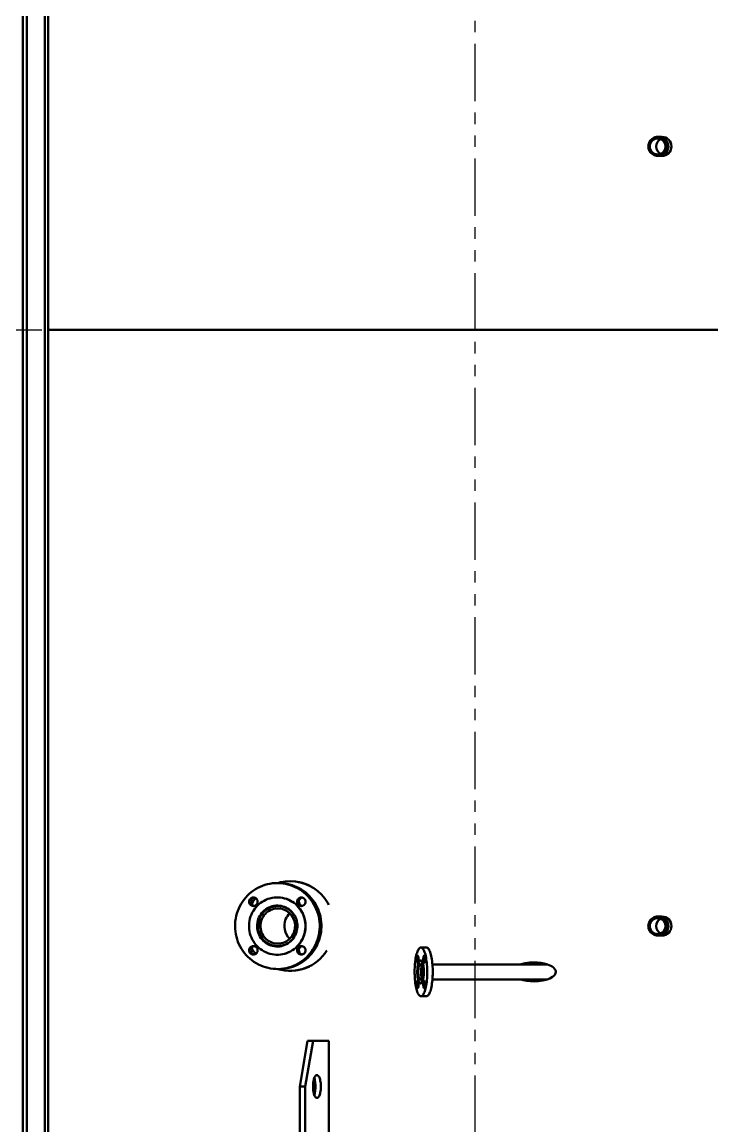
# Model space of a CAD drawing. Header units: inches. Extents: x 0 to 1408, y 0 to 1088.
# Drawn here: x 802.9 to 863, y 681.1 to 777.3 of the extents above; entities that cross this region are included whole.
import ezdxf

# ---------------------------------------------------------------- set-up
doc = ezdxf.new("R2010")
doc.units = ezdxf.units.IN
doc.header["$LTSCALE"] = 32
doc.header["$MEASUREMENT"] = 0
doc.linetypes.add('HIDDEN', pattern=[0.375, 0.25, -0.125])
doc.linetypes.add('PHANTOM2', pattern=[1.25, 0.625, -0.125, 0.125, -0.125, 0.125, -0.125])
for name, color, linetype, lineweight in [('AM_0', 7, 'Continuous', 50), ('Equipment-AM_3', 6, 'HIDDEN', 25), ('Layout-AM_11', 92, 'PHANTOM2', 25)]:
    doc.layers.add(name, color=color, linetype=linetype, lineweight=lineweight)

msp = doc.modelspace()

# ---------------------------------------------------------------- linework, layer by layer
at = {"layer": 'AM_0'}
for p, q in [((802.937668, 678.495712), (802.937668, 821.995712)), ((803.286869, 678.495712), (803.286869, 821.995712)), ((804.832744, 750.495712), (804.832744, 821.995712)), ((805.128035, 750.495712), (805.128035, 821.995712)), ((858.307567, 767.325712), (858.30528, 767.325712)), ((858.316717, 767.325712), (858.315573, 767.325712)), ((858.325867, 767.325712), (858.324723, 767.325712)), ((858.335016, 767.325712), (858.333872, 767.325712)), ((858.344166, 767.325712), (858.343022, 767.325712)), ((858.353315, 767.325712), (858.352172, 767.325712)), ((858.362465, 767.325712), (858.361321, 767.325712)), ((858.371615, 767.325712), (858.370471, 767.325712)), ((858.380764, 767.325712), (858.379621, 767.325712)), ((858.389914, 767.325712), (858.38877, 767.325712)), ((858.671297, 767.325712), (858.39792, 767.325712)), ((858.30528, 765.665712), (858.312142, 765.665712)), ((858.320148, 765.665712), (858.321292, 765.665712)), ((858.329298, 765.665712), (858.330441, 765.665712)), ((858.338447, 765.665712), (858.339591, 765.665712)), ((858.347597, 765.665712), (858.348741, 765.665712)), ((858.356747, 765.665712), (858.35789, 765.665712)), ((858.365896, 765.665712), (858.36704, 765.665712)), ((858.375046, 765.665712), (858.376189, 765.665712)), ((858.384195, 765.665712), (858.385339, 765.665712)), ((858.393345, 765.665712), (858.394489, 765.665712)), ((858.402495, 765.665712), (858.671297, 765.665712)), ((858.830018, 765.799137), (858.854257, 765.798712)), ((858.853289, 765.79896), (858.844516, 765.798781)), ((804.832744, 678.495712), (804.832744, 750.495712)), ((805.128035, 678.495712), (805.128035, 750.495712)), ((805.128035, 750.495712), (879.264258, 750.495712)), ((825.279062, 702.245712), (825.12712, 702.245712)), ((825.12712, 700.995712), (825.116267, 700.995712)), ((825.462669, 700.245712), (825.159679, 700.245712)), ((858.307567, 699.325712), (858.30528, 699.325712)), ((858.316717, 699.325712), (858.315573, 699.325712)), ((858.325867, 699.325712), (858.324723, 699.325712)), ((858.335016, 699.325712), (858.333872, 699.325712)), ((858.344166, 699.325712), (858.343022, 699.325712)), ((858.353315, 699.325712), (858.352172, 699.325712)), ((858.362465, 699.325712), (858.361321, 699.325712)), ((858.371615, 699.325712), (858.370471, 699.325712)), ((858.380764, 699.325712), (858.379621, 699.325712)), ((858.389914, 699.325712), (858.38877, 699.325712)), ((858.671297, 699.325712), (858.39792, 699.325712)), ((858.854257, 699.192712), (858.840025, 699.192566)), ((858.30528, 697.665712), (858.312142, 697.665712)), ((858.320148, 697.665712), (858.321292, 697.665712)), ((858.329298, 697.665712), (858.330441, 697.665712)), ((858.338447, 697.665712), (858.339591, 697.665712)), ((858.347597, 697.665712), (858.348741, 697.665712)), ((858.356747, 697.665712), (858.35789, 697.665712)), ((858.365896, 697.665712), (858.36704, 697.665712)), ((858.375046, 697.665712), (858.376189, 697.665712)), ((858.384195, 697.665712), (858.385339, 697.665712)), ((858.393345, 697.665712), (858.394489, 697.665712)), ((858.402495, 697.665712), (858.671297, 697.665712)), ((858.853289, 697.79896), (858.844527, 697.798781)), ((825.159679, 696.745712), (825.462669, 696.745712)), ((838.130102, 696.620712), (837.647139, 696.620712)), ((825.116267, 695.995712), (825.12712, 695.995712)), ((837.647139, 695.495712), (837.586769, 695.495712)), ((848.652758, 695.153212), (838.653103, 695.153212)), ((848.077552, 695.153212), (848.077552, 695.285766)), ((825.12712, 694.745712), (825.279062, 694.745712)), ((826.905895, 694.649519), (826.947521, 694.657027)), ((837.586769, 693.495712), (837.647139, 693.495712)), ((838.653103, 693.838212), (848.656385, 693.838212)), ((848.077552, 693.710338), (848.077552, 693.838212)), ((837.647139, 692.370712), (838.130102, 692.370712)), ((827.081753, 684.495712), (827.766188, 688.495712)), ((827.551564, 684.495712), (828.235998, 688.495712)), ((827.766188, 688.495712), (828.235998, 688.495712)), ((828.235998, 688.495712), (829.604867, 688.495712)), ((829.604867, 688.495712), (829.604867, 678.495712)), ((827.081753, 684.495712), (827.551564, 684.495712)), ((827.081753, 678.495712), (827.081753, 684.495712)), ((827.551564, 678.495712), (827.551564, 684.495712))]:
    msp.add_line(p, q, dxfattribs=at)
at = {"layer": 'AM_0', "flags": 128}
for points in [[(857.478761, 766.495712), (857.485832, 766.387376), (857.506924, 766.280892), (857.541676, 766.178085), (857.589494, 766.080712), (857.649559, 765.99044), (857.720843, 765.908814), (857.802127, 765.837229), (857.892021, 765.776911), (857.988985, 765.728892), (858.091361, 765.693994), (858.197398, 765.672813), (858.30528, 765.665712), (858.413162, 765.672813), (858.519199, 765.693994), (858.621575, 765.728892), (858.718539, 765.776911), (858.808433, 765.837229), (858.889717, 765.908814), (858.961001, 765.99044), (859.021066, 766.080712), (859.068883, 766.178085), (859.103636, 766.280892), (859.124727, 766.387376), (859.131798, 766.495712), (859.124727, 766.604049), (859.103636, 766.710532), (859.068883, 766.81334), (859.021066, 766.910712), (858.961001, 767.000984), (858.889717, 767.082611), (858.808433, 767.154196), (858.718539, 767.214513), (858.621575, 767.262532), (858.519199, 767.297431), (858.413162, 767.318611), (858.30528, 767.325712), (858.197398, 767.318611), (858.091361, 767.297431), (857.988985, 767.262532), (857.892021, 767.214513), (857.802127, 767.154196), (857.720843, 767.082611), (857.649559, 767.000984), (857.589494, 766.910712), (857.541676, 766.81334), (857.506924, 766.710532), (857.485832, 766.604049), (857.478761, 766.495712)], [(822.515754, 701.147363), (822.67981, 701.304086), (822.852971, 701.450361), (823.034592, 701.585645), (823.223997, 701.709435), (823.420481, 701.821269), (823.623315, 701.920732), (823.831743, 702.007453), (824.044989, 702.081111), (824.262261, 702.141431), (824.482751, 702.188188), (824.705638, 702.221209), (824.930092, 702.240372), (825.15528, 702.245603), (825.380363, 702.236885), (825.604503, 702.21425), (825.826868, 702.177781), (826.04663, 702.127614), (826.262971, 702.063937), (826.475087, 701.986986), (826.682188, 701.897047), (826.883504, 701.794455), (827.078286, 701.679591), (827.26581, 701.552883), (827.445378, 701.414802), (827.616321, 701.265862), (827.778005, 701.106617), (827.929827, 700.937659), (828.071223, 700.759617), (828.201667, 700.573153), (828.320673, 700.378961), (828.427799, 700.177763), (828.522646, 699.970307), (828.604862, 699.757366), (828.67414, 699.539732), (828.730223, 699.318214), (828.772903, 699.093636), (828.802019, 698.866833), (828.817465, 698.638651), (828.819183, 698.409936), (828.807166, 698.18154), (828.781458, 697.954314), (828.742157, 697.729101), (828.689407, 697.50674), (828.623405, 697.288058), (828.544397, 697.073869), (828.452677, 696.864969), (828.348585, 696.662135), (828.232509, 696.466123), (828.104881, 696.277661), (827.966175, 696.09745), (827.816908, 695.92616), (827.657635, 695.76443), (827.488948, 695.61286), (827.311474, 695.472015), (827.125875, 695.342418), (826.932841, 695.224551), (826.733089, 695.118853), (826.527362, 695.025718), (826.316427, 694.945491), (826.101067, 694.878471), (825.882085, 694.824908), (825.660293, 694.785), (825.436519, 694.758896), (825.211593, 694.746693), (824.986353, 694.748437), (824.761637, 694.764122), (824.53828, 694.793687), (824.317114, 694.837025), (824.098961, 694.893973), (823.884633, 694.96432), (823.674927, 695.047804), (823.470624, 695.144115), (823.272482, 695.252893), (823.08124, 695.373735), (822.897609, 695.506191), (822.722272, 695.649769), (822.555881, 695.803933), (822.399055, 695.968111), (822.252377, 696.141692), (822.116394, 696.324029), (821.991611, 696.514446), (821.878493, 696.712233), (821.777459, 696.916655), (821.688886, 697.126951), (821.613104, 697.342339), (821.550394, 697.562017), (821.50099, 697.785169), (821.465076, 698.010964), (821.442784, 698.238563), (821.434198, 698.467118), (821.43935, 698.695779), (821.458221, 698.923697), (821.490741, 699.150022), (821.536788, 699.373913), (821.596191, 699.594537), (821.66873, 699.811073), (821.754134, 700.022716), (821.852086, 700.228679), (821.962221, 700.428194), (822.08413, 700.620521), (822.217359, 700.804943), (822.361412, 700.980775), (822.515754, 701.147363)], [(829.613254, 700.330249), (829.501354, 700.540994), (829.254911, 700.902159), (828.971419, 701.232005), (828.653005, 701.526968), (828.303143, 701.784713), (827.928362, 702.000394), (827.531749, 702.171401), (827.117402, 702.296678), (826.693071, 702.373863), (826.262665, 702.40155), (825.830295, 702.380156), (825.404091, 702.310037), (825.178882, 702.245712)], [(825.279062, 702.245712), (825.307222, 702.245603), (825.532305, 702.236885), (825.756445, 702.21425), (825.97881, 702.177781), (826.198572, 702.127614), (826.414913, 702.063937), (826.627029, 701.986986), (826.83413, 701.897047), (827.035446, 701.794455), (827.230228, 701.679591), (827.417752, 701.552883), (827.59732, 701.414802), (827.768264, 701.265862), (827.929947, 701.106617), (828.081769, 700.937659), (828.223165, 700.759617), (828.353609, 700.573153), (828.472615, 700.378961), (828.579741, 700.177763), (828.674589, 699.970307), (828.756804, 699.757366), (828.826082, 699.539732), (828.882165, 699.318214), (828.924845, 699.093636), (828.953961, 698.866833), (828.969407, 698.638651), (828.971125, 698.409936), (828.959108, 698.18154), (828.933401, 697.954314), (828.894099, 697.729101), (828.841349, 697.50674), (828.775348, 697.288058), (828.696339, 697.073869), (828.604619, 696.864969), (828.500527, 696.662135), (828.384451, 696.466123), (828.256823, 696.277661), (828.118117, 696.09745), (827.96885, 695.92616), (827.809577, 695.76443), (827.64089, 695.61286), (827.463417, 695.472015), (827.277817, 695.342418), (827.084783, 695.224551), (826.885031, 695.118853), (826.679305, 695.025718), (826.468369, 694.945491), (826.25301, 694.878471), (826.034027, 694.824908), (825.812236, 694.785), (825.588461, 694.758896), (825.363535, 694.746693), (825.279062, 694.745712)], [(826.857465, 702.35033), (826.833404, 702.354045), (826.809343, 702.35776)], [(823.375356, 700.263479), (823.510323, 700.390642), (823.65427, 700.507207), (823.806394, 700.612523), (823.965842, 700.706001), (824.131725, 700.787118), (824.303113, 700.855421), (824.479049, 700.910527), (824.658549, 700.952128), (824.840608, 700.979993), (825.024209, 700.993964), (825.208325, 700.993964), (825.391926, 700.979993), (825.573985, 700.952128), (825.753484, 700.910527), (825.92942, 700.855421), (826.100809, 700.787118), (826.266691, 700.706001), (826.42614, 700.612523), (826.578264, 700.507207), (826.722211, 700.390642), (826.857177, 700.263479), (826.982408, 700.126431), (827.097202, 699.980263), (827.200918, 699.825792), (827.292976, 699.663884), (827.372861, 699.495442), (827.440126, 699.32141), (827.494395, 699.14276), (827.535365, 698.960491), (827.562806, 698.775623), (827.576565, 698.58919), (827.576565, 698.402234), (827.562806, 698.215801), (827.535365, 698.030933), (827.494395, 697.848665), (827.440126, 697.670015), (827.372861, 697.495982), (827.292976, 697.327541), (827.200918, 697.165632), (827.097202, 697.011162), (826.982408, 696.864994), (826.857177, 696.727945), (826.722211, 696.600783), (826.578264, 696.484218), (826.42614, 696.378902), (826.266691, 696.285424), (826.100809, 696.204307), (825.92942, 696.136004), (825.753484, 696.080898), (825.573985, 696.039296), (825.391926, 696.011432), (825.208325, 695.99746), (825.024209, 695.99746), (824.840608, 696.011432), (824.658549, 696.039296), (824.479049, 696.080898), (824.303113, 696.136004), (824.131725, 696.204307), (823.965842, 696.285424), (823.806394, 696.378902), (823.65427, 696.484218), (823.510323, 696.600783), (823.375356, 696.727945), (823.250126, 696.864994), (823.135332, 697.011162), (823.031615, 697.165632), (822.939558, 697.327541), (822.859673, 697.495982), (822.792408, 697.670015), (822.738139, 697.848665), (822.697169, 698.030933), (822.669728, 698.215801), (822.655969, 698.402234), (822.655969, 698.58919), (822.669728, 698.775623), (822.697169, 698.960491), (822.738139, 699.14276), (822.792408, 699.32141), (822.859673, 699.495442), (822.939558, 699.663884), (823.031615, 699.825792), (823.135332, 699.980263), (823.250126, 700.126431), (823.375356, 700.263479)], [(822.776891, 700.882198), (822.832853, 700.928834), (822.896701, 700.963487), (822.96598, 700.984827), (823.038027, 700.992033), (823.110075, 700.984827), (823.179353, 700.963487), (823.243201, 700.928834), (823.299164, 700.882198), (823.345091, 700.825371), (823.379219, 700.760539), (823.400234, 700.690191), (823.40733, 700.617033), (823.400234, 700.543874), (823.379219, 700.473526), (823.345091, 700.408694), (823.299164, 700.351868), (823.243201, 700.305231), (823.179353, 700.270578), (823.110075, 700.249238), (823.038027, 700.242033), (822.96598, 700.249238), (822.896701, 700.270578), (822.832853, 700.305231), (822.776891, 700.351868), (822.730963, 700.408694), (822.696836, 700.473526), (822.67582, 700.543874), (822.668724, 700.617033), (822.67582, 700.690191), (822.696836, 700.760539), (822.730963, 700.825371), (822.776891, 700.882198)], [(823.224713, 700.932646), (822.983508, 700.592752), (822.884445, 700.41408)], [(825.12712, 700.995712), (825.219178, 700.993964), (825.402779, 700.979993), (825.584838, 700.952128), (825.764337, 700.910527), (825.940273, 700.855421), (826.111662, 700.787118), (826.277544, 700.706001), (826.436993, 700.612523), (826.589117, 700.507207), (826.733064, 700.390642), (826.86803, 700.263479), (826.993261, 700.126431), (827.108055, 699.980263), (827.211771, 699.825792), (827.303829, 699.663884), (827.383714, 699.495442), (827.450979, 699.32141), (827.505248, 699.14276), (827.546218, 698.960491), (827.573659, 698.775623), (827.587418, 698.58919), (827.587418, 698.402234), (827.573659, 698.215801), (827.546218, 698.030933), (827.505248, 697.848665), (827.450979, 697.670015), (827.383714, 697.495982), (827.303829, 697.327541), (827.211771, 697.165632), (827.108055, 697.011162), (826.993261, 696.864994), (826.86803, 696.727945), (826.733064, 696.600783), (826.589117, 696.484218), (826.436993, 696.378902), (826.277544, 696.285424), (826.111662, 696.204307), (825.940273, 696.136004), (825.764337, 696.080898), (825.584838, 696.039296), (825.402779, 696.011432), (825.219178, 695.99746), (825.12712, 695.995712)], [(826.955076, 700.882198), (827.011039, 700.928834), (827.074887, 700.963487), (827.144165, 700.984827), (827.216213, 700.992033), (827.28826, 700.984827), (827.357539, 700.963487), (827.421386, 700.928834), (827.477349, 700.882198), (827.523277, 700.825371), (827.557404, 700.760539), (827.578419, 700.690191), (827.585516, 700.617033), (827.578419, 700.543874), (827.557404, 700.473526), (827.523277, 700.408694), (827.477349, 700.351868), (827.421386, 700.305231), (827.357539, 700.270578), (827.28826, 700.249238), (827.216213, 700.242033), (827.144165, 700.249238), (827.074887, 700.270578), (827.011039, 700.305231), (826.955076, 700.351868), (826.909148, 700.408694), (826.875021, 700.473526), (826.854006, 700.543874), (826.84691, 700.617033), (826.854006, 700.690191), (826.875021, 700.760539), (826.909148, 700.825371), (826.955076, 700.882198)], [(823.873257, 699.757898), (823.987978, 699.864511), (824.11153, 699.960411), (824.242945, 700.044848), (824.381196, 700.117161), (824.525199, 700.176784), (824.673828, 700.22325), (824.82592, 700.256196), (824.980284, 700.275364), (825.135712, 700.280603), (825.290988, 700.271873), (825.444897, 700.249243), (825.596234, 700.212889), (825.743814, 700.163095), (825.886483, 700.100252), (826.023124, 700.024851), (826.152668, 699.937483), (826.2741, 699.838831), (826.386471, 699.729667), (826.488901, 699.610846), (826.580587, 699.483297), (826.660814, 699.348019), (826.728953, 699.206071), (826.78447, 699.058563), (826.826931, 698.90665), (826.856004, 698.751521), (826.871461, 698.59439), (826.873181, 698.436486), (826.861151, 698.279047), (826.835465, 698.123302), (826.796324, 697.970473), (826.744034, 697.821754), (826.679005, 697.67831), (826.601745, 697.541263), (826.512859, 697.411686), (826.413043, 697.290593), (826.303078, 697.178931), (826.183825, 697.077576), (826.056216, 696.987319), (825.921251, 696.908867), (825.779986, 696.842834), (825.633527, 696.789738), (825.483019, 696.749993), (825.329641, 696.723911), (825.174593, 696.711695), (825.019088, 696.713442), (824.864345, 696.729137), (824.711572, 696.758659), (824.561967, 696.801775), (824.4167, 696.858148), (824.276909, 696.927338), (824.143686, 697.008802), (824.018075, 697.101904), (823.901059, 697.205913), (823.793553, 697.320018), (823.6964, 697.443323), (823.610359, 697.574865), (823.536104, 697.713614), (823.474215, 697.858484), (823.425178, 698.008341), (823.389376, 698.162012), (823.36709, 698.318296), (823.358493, 698.475967), (823.363653, 698.633793), (823.382529, 698.790539), (823.414974, 698.944977), (823.460735, 699.095899), (823.519452, 699.242123), (823.590666, 699.382506), (823.67382, 699.515949), (823.768263, 699.641407), (823.873257, 699.757898)], [(823.763979, 699.082749), (823.825252, 699.214807), (823.89861, 699.340353), (823.983389, 699.45825), (824.07882, 699.56743), (824.18404, 699.666904), (824.298095, 699.755772), (824.419953, 699.833228), (824.54851, 699.898572), (824.682602, 699.951211), (824.821014, 699.990669), (824.962494, 700.016589), (825.105759, 700.028735), (825.249512, 700.026998), (825.392452, 700.011393), (825.533284, 699.982062), (825.670732, 699.939271), (825.803552, 699.883406), (825.930541, 699.814974), (826.050549, 699.734595), (826.16249, 699.642996), (826.265348, 699.541007), (826.358194, 699.429552), (826.440186, 699.30964), (826.510581, 699.182357), (826.568742, 699.048856), (826.614142, 698.910345), (826.646371, 698.768079), (826.665136, 698.623346), (826.670267, 698.477458), (826.661718, 698.331735), (826.639567, 698.187497), (826.604013, 698.04605), (826.555379, 697.908676), (826.494106, 697.776618), (826.420748, 697.651072), (826.335969, 697.533175), (826.240538, 697.423995), (826.135318, 697.324521), (826.021263, 697.235653), (825.899405, 697.158196), (825.770848, 697.092853), (825.636756, 697.040213), (825.498344, 697.000755), (825.356864, 696.974836), (825.213599, 696.96269), (825.069846, 696.964427), (824.926906, 696.980032), (824.786074, 697.009362), (824.648626, 697.052154), (824.515806, 697.108019), (824.388816, 697.17645), (824.268808, 697.25683), (824.156868, 697.348428), (824.054009, 697.450417), (823.961164, 697.561872), (823.879172, 697.681784), (823.808777, 697.809067), (823.750616, 697.942569), (823.705216, 698.08108), (823.672987, 698.223346), (823.654222, 698.368078), (823.649091, 698.513966), (823.65764, 698.659689), (823.679791, 698.803927), (823.715345, 698.945374), (823.763979, 699.082749)], [(826.520014, 697.421257), (826.519069, 697.420025), (826.418638, 697.30062), (826.30807, 697.190838), (826.188256, 697.091563), (826.06016, 697.003592), (825.924814, 696.927635), (825.783308, 696.864303), (825.636781, 696.814107), (825.486412, 696.77745), (825.333413, 696.754627), (825.179015, 696.745822), (825.024461, 696.751107), (824.870996, 696.770438), (824.719856, 696.80366), (824.572256, 696.850505), (824.429386, 696.910597), (824.292396, 696.983451), (824.162389, 697.068481), (824.040411, 697.165002), (823.927445, 697.272237), (823.824401, 697.389323), (823.732107, 697.515317), (823.651307, 697.649204), (823.582652, 697.789907), (823.526694, 697.936293), (823.483883, 698.087183), (823.454566, 698.241362), (823.438977, 698.397589), (823.437242, 698.554606), (823.449375, 698.711149), (823.475278, 698.865957), (823.514743, 699.017784), (823.567452, 699.165408)], [(857.478761, 698.495712), (857.485832, 698.387376), (857.506924, 698.280892), (857.541676, 698.178085), (857.589494, 698.080712), (857.649559, 697.99044), (857.720843, 697.908814), (857.802127, 697.837229), (857.892021, 697.776911), (857.988985, 697.728892), (858.091361, 697.693994), (858.197398, 697.672813), (858.30528, 697.665712), (858.413162, 697.672813), (858.519199, 697.693994), (858.621575, 697.728892), (858.718539, 697.776911), (858.808433, 697.837229), (858.889717, 697.908814), (858.961001, 697.99044), (859.021066, 698.080712), (859.068883, 698.178085), (859.103636, 698.280892), (859.124727, 698.387376), (859.131798, 698.495712), (859.124727, 698.604049), (859.103636, 698.710532), (859.068883, 698.81334), (859.021066, 698.910712), (858.961001, 699.000984), (858.889717, 699.082611), (858.808433, 699.154196), (858.718539, 699.214513), (858.621575, 699.262532), (858.519199, 699.297431), (858.413162, 699.318611), (858.30528, 699.325712), (858.197398, 699.318611), (858.091361, 699.297431), (857.988985, 699.262532), (857.892021, 699.214513), (857.802127, 699.154196), (857.720843, 699.082611), (857.649559, 699.000984), (857.589494, 698.910712), (857.541676, 698.81334), (857.506924, 698.710532), (857.485832, 698.604049), (857.478761, 698.495712)], [(822.776891, 696.639557), (822.832853, 696.686193), (822.896701, 696.720847), (822.96598, 696.742186), (823.038027, 696.749392), (823.110075, 696.742186), (823.179353, 696.720847), (823.243201, 696.686193), (823.299164, 696.639557), (823.345091, 696.582731), (823.379219, 696.517898), (823.400234, 696.447551), (823.40733, 696.374392), (823.400234, 696.301233), (823.379219, 696.230886), (823.345091, 696.166053), (823.299164, 696.109227), (823.243201, 696.062591), (823.179353, 696.027937), (823.110075, 696.006597), (823.038027, 695.999392), (822.96598, 696.006597), (822.896701, 696.027937), (822.832853, 696.062591), (822.776891, 696.109227), (822.730963, 696.166053), (822.696836, 696.230886), (822.67582, 696.301233), (822.668724, 696.374392), (822.67582, 696.447551), (822.696836, 696.517898), (822.730963, 696.582731), (822.776891, 696.639557)], [(826.955076, 696.639557), (827.011039, 696.686193), (827.074887, 696.720847), (827.144165, 696.742186), (827.216213, 696.749392), (827.28826, 696.742186), (827.357539, 696.720847), (827.421386, 696.686193), (827.477349, 696.639557), (827.523277, 696.582731), (827.557404, 696.517898), (827.578419, 696.447551), (827.585516, 696.374392), (827.578419, 696.301233), (827.557404, 696.230886), (827.523277, 696.166053), (827.477349, 696.109227), (827.421386, 696.062591), (827.357539, 696.027937), (827.28826, 696.006597), (827.216213, 695.999392), (827.144165, 696.006597), (827.074887, 696.027937), (827.011039, 696.062591), (826.955076, 696.109227), (826.909148, 696.166053), (826.875021, 696.230886), (826.854006, 696.301233), (826.84691, 696.374392), (826.854006, 696.447551), (826.875021, 696.517898), (826.909148, 696.582731), (826.955076, 696.639557)], [(838.036041, 695.998314), (838.066074, 695.872532), (838.093389, 695.737822), (838.117811, 695.595055), (838.13918, 695.445159), (838.157357, 695.289105), (838.172226, 695.127906), (838.18369, 694.962607), (838.191674, 694.79428), (838.196126, 694.624017), (838.197018, 694.452921), (838.194344, 694.282103), (838.188121, 694.11267), (838.178389, 693.945722), (838.165212, 693.78234), (838.148675, 693.623585), (838.128886, 693.470486), (838.105972, 693.324036), (838.080082, 693.185185), (838.051385, 693.054833), (838.020066, 692.933825), (837.986329, 692.822947), (837.950391, 692.722918), (837.912487, 692.634386), (837.872862, 692.557925), (837.831773, 692.494032), (837.789487, 692.44312), (837.746278, 692.40552), (837.702425, 692.381476), (837.658214, 692.371143), (837.613931, 692.374589), (837.569864, 692.391792), (837.526298, 692.422639), (837.483515, 692.46693), (837.441794, 692.52438), (837.401404, 692.594614), (837.362608, 692.677177), (837.325657, 692.771534), (837.290792, 692.877074), (837.258237, 692.99311), (837.228205, 693.118892), (837.200889, 693.253603), (837.176467, 693.396369), (837.155099, 693.546266), (837.136921, 693.702319), (837.122052, 693.863518), (837.110588, 694.028817), (837.102604, 694.197145), (837.098152, 694.367408), (837.09726, 694.538503), (837.099934, 694.709322), (837.106157, 694.878754), (837.115889, 695.045703), (837.129066, 695.209084), (837.145603, 695.367839), (837.165392, 695.520939), (837.188306, 695.667389), (837.214196, 695.80624), (837.242893, 695.936592), (837.274212, 696.057599), (837.30795, 696.168477), (837.343887, 696.268507), (837.381791, 696.357039), (837.421416, 696.433499), (837.462505, 696.497393), (837.504791, 696.548305), (837.548, 696.585905), (837.591853, 696.609949), (837.636064, 696.620281), (837.680347, 696.616835), (837.724414, 696.599633), (837.76798, 696.568786), (837.810763, 696.524494), (837.852484, 696.467045), (837.892874, 696.396811), (837.93167, 696.314247), (837.968621, 696.21989), (838.003486, 696.114351), (838.036041, 695.998314)], [(838.130102, 696.620712), (838.16331, 696.616835), (838.207377, 696.599633), (838.250943, 696.568786), (838.293726, 696.524494), (838.335447, 696.467045), (838.375837, 696.396811), (838.414633, 696.314247), (838.451583, 696.21989), (838.486449, 696.114351), (838.519004, 695.998314)], [(837.418373, 695.821537), (837.429331, 695.768869), (837.437101, 695.708331), (837.441322, 695.642754), (837.441796, 695.575205), (837.4385, 695.508841), (837.431589, 695.446766), (837.421386, 695.391883), (837.408367, 695.346758), (837.393142, 695.3135), (837.376423, 695.293665), (837.358991, 695.288181), (837.341662, 695.297304), (837.325245, 695.320607), (837.310509, 695.357), (837.298142, 695.404782), (837.288723, 695.461719), (837.282691, 695.525149), (837.28033, 695.592104), (837.28175, 695.659456), (837.286883, 695.724054), (837.295491, 695.782877), (837.30717, 695.833177), (837.321375, 695.872599), (837.337441, 695.899302), (837.354617, 695.912036), (837.372101, 695.910206), (837.389073, 695.893898), (837.404742, 695.863874), (837.418373, 695.821537)], [(837.769781, 695.202819), (837.790142, 695.114224), (837.807648, 695.016947), (837.822054, 694.912352), (837.833156, 694.801909), (837.8408, 694.687168), (837.844878, 694.569739), (837.845332, 694.45127), (837.842157, 694.333426), (837.835396, 694.21786), (837.825146, 694.106194), (837.811549, 693.999996), (837.794797, 693.900757), (837.775124, 693.80987), (837.752808, 693.72861), (837.72816, 693.658119), (837.701528, 693.599386), (837.673285, 693.553236), (837.643827, 693.520315), (837.613568, 693.501088), (837.582933, 693.495822), (837.552352, 693.504593), (837.522254, 693.527277), (837.493062, 693.563555), (837.465185, 693.612919), (837.439015, 693.674676), (837.414919, 693.747958), (837.393236, 693.831737), (837.374269, 693.924836), (837.358285, 694.02595), (837.345509, 694.133658), (837.336119, 694.246448), (837.330248, 694.362738), (837.327978, 694.480894), (837.329341, 694.599258), (837.334317, 694.716169), (837.342838, 694.829985), (837.354782, 694.939108), (837.369984, 695.042007), (837.388228, 695.137238), (837.40926, 695.223462), (837.432783, 695.299471), (837.458468, 695.364197), (837.485954, 695.416731), (837.514855, 695.456336), (837.544766, 695.482456), (837.575266, 695.494724), (837.605928, 695.492969), (837.636321, 695.477214), (837.666018, 695.44768), (837.694603, 695.404784), (837.721674, 695.349126), (837.746851, 695.281488), (837.769781, 695.202819)], [(837.711217, 694.976545), (837.727661, 694.903221), (837.741238, 694.821602), (837.751669, 694.733348), (837.758744, 694.640257), (837.762317, 694.544223), (837.762317, 694.447202), (837.758744, 694.351168), (837.751669, 694.258077), (837.741238, 694.169823), (837.727661, 694.088203), (837.711217, 694.01488), (837.69224, 693.951344), (837.671115, 693.898891), (837.648273, 693.858586), (837.62418, 693.831252), (837.599324, 693.817445), (837.574213, 693.817445), (837.549358, 693.831252), (837.525264, 693.858586), (837.502422, 693.898891), (837.481298, 693.951344), (837.46232, 694.01488), (837.445876, 694.088203), (837.4323, 694.169823), (837.421868, 694.258077), (837.414794, 694.351168), (837.41122, 694.447202), (837.41122, 694.544223), (837.414794, 694.640257), (837.421868, 694.733348), (837.4323, 694.821602), (837.445876, 694.903221), (837.46232, 694.976545), (837.481298, 695.04008), (837.502422, 695.092534), (837.525264, 695.132838), (837.549358, 695.160172), (837.574213, 695.17398), (837.599324, 695.17398), (837.62418, 695.160172), (837.648273, 695.132838), (837.671115, 695.092534), (837.69224, 695.04008), (837.711217, 694.976545)], [(837.647139, 695.495712), (837.666298, 695.492969), (837.696691, 695.477214), (837.726389, 695.44768), (837.754973, 695.404784), (837.782044, 695.349126), (837.807222, 695.281488), (837.830152, 695.202819)], [(837.830152, 695.202819), (837.850513, 695.114224), (837.868019, 695.016947), (837.882424, 694.912352), (837.893527, 694.801909), (837.90117, 694.687168), (837.905248, 694.569739), (837.905702, 694.45127), (837.902527, 694.333426), (837.895767, 694.21786), (837.885516, 694.106194), (837.871919, 693.999996), (837.855167, 693.900757), (837.835495, 693.80987), (837.813178, 693.72861), (837.788531, 693.658119), (837.761898, 693.599386), (837.733655, 693.553236), (837.704197, 693.520315), (837.673939, 693.501088), (837.647139, 693.495712)], [(837.990288, 695.821537), (838.001245, 695.768869), (838.009016, 695.708331), (838.013237, 695.642754), (838.013711, 695.575205), (838.010415, 695.508841), (838.003504, 695.446766), (837.9933, 695.391883), (837.980282, 695.346758), (837.965057, 695.3135), (837.948338, 695.293665), (837.930906, 695.288181), (837.913577, 695.297304), (837.89716, 695.320607), (837.882424, 695.357), (837.870057, 695.404782), (837.860637, 695.461719), (837.854606, 695.525149), (837.852245, 695.592104), (837.853665, 695.659456), (837.858798, 695.724054), (837.867406, 695.782877), (837.879085, 695.833177), (837.89329, 695.872599), (837.909356, 695.899302), (837.926532, 695.912036), (837.944015, 695.910206), (837.960988, 695.893898), (837.976656, 695.863874), (837.990288, 695.821537)], [(838.519004, 695.998314), (838.549036, 695.872532), (838.576352, 695.737822), (838.600773, 695.595055), (838.622142, 695.445159), (838.64032, 695.289105), (838.655189, 695.127906), (838.666653, 694.962607), (838.674637, 694.79428), (838.679089, 694.624017), (838.679981, 694.452921), (838.677307, 694.282103), (838.671084, 694.11267), (838.661352, 693.945722), (838.648175, 693.78234), (838.631638, 693.623585), (838.611849, 693.470486), (838.588935, 693.324036), (838.563045, 693.185185), (838.534348, 693.054833), (838.503029, 692.933825), (838.469291, 692.822947), (838.433354, 692.722918), (838.39545, 692.634386), (838.355825, 692.557925), (838.314736, 692.494032), (838.27245, 692.44312), (838.229241, 692.40552), (838.185388, 692.381476), (838.141177, 692.371143), (838.130102, 692.370712)], [(846.350437, 695.153212), (846.398688, 695.171567), (846.75311, 695.260704), (847.11649, 695.31019), (847.482419, 695.325709), (847.787205, 695.315998), (848.091645, 695.284298), (848.392237, 695.227837), (848.685485, 695.143838), (848.833042, 695.087986), (848.976095, 695.021226), (849.094605, 694.953146), (849.205462, 694.872494), (849.302719, 694.776918), (849.383144, 694.653473), (849.417093, 694.53245), (849.419022, 694.495712)], [(849.419022, 694.495712), (849.396508, 694.370535), (849.362815, 694.298807), (849.318169, 694.23334), (849.228967, 694.139501), (849.126745, 694.059974), (848.896303, 693.930775), (848.649614, 693.8356), (848.279408, 693.739494), (847.899944, 693.684685), (847.517982, 693.665819), (847.201012, 693.674428), (846.884524, 693.707528), (846.573211, 693.76937), (846.354382, 693.838212)], [(837.418373, 693.611829), (837.429331, 693.55916), (837.437101, 693.498622), (837.441322, 693.433045), (837.441796, 693.365496), (837.4385, 693.299132), (837.431589, 693.237057), (837.421386, 693.182174), (837.408367, 693.137049), (837.393142, 693.103791), (837.376423, 693.083957), (837.358991, 693.078473), (837.341662, 693.087595), (837.325245, 693.110898), (837.310509, 693.147291), (837.298142, 693.195074), (837.288723, 693.252011), (837.282691, 693.31544), (837.28033, 693.382396), (837.28175, 693.449747), (837.286883, 693.514345), (837.295491, 693.573169), (837.30717, 693.623468), (837.321375, 693.66289), (837.337441, 693.689593), (837.354617, 693.702327), (837.372101, 693.700497), (837.389073, 693.684189), (837.404742, 693.654165), (837.418373, 693.611829)], [(837.990288, 693.611829), (838.001245, 693.55916), (838.009016, 693.498622), (838.013237, 693.433045), (838.013711, 693.365496), (838.010415, 693.299132), (838.003504, 693.237057), (837.9933, 693.182174), (837.980282, 693.137049), (837.965057, 693.103791), (837.948338, 693.083957), (837.930906, 693.078473), (837.913577, 693.087595), (837.89716, 693.110898), (837.882424, 693.147291), (837.870057, 693.195074), (837.860637, 693.252011), (837.854606, 693.31544), (837.852245, 693.382396), (837.853665, 693.449747), (837.858798, 693.514345), (837.867406, 693.573169), (837.879085, 693.623468), (837.89329, 693.66289), (837.909356, 693.689593), (837.926532, 693.702327), (837.944015, 693.700497), (837.960988, 693.684189), (837.976656, 693.654165), (837.990288, 693.611829)], [(828.235998, 684.495712), (828.2384, 684.613985), (828.245572, 684.730598), (828.257414, 684.843914), (828.273759, 684.952341), (828.294378, 685.054359), (828.318982, 685.148534), (828.347224, 685.233546), (828.37871, 685.308199), (828.412995, 685.371447), (828.449601, 685.422402), (828.488011, 685.460348), (828.527688, 685.484752), (828.568074, 685.495273), (828.608603, 685.491762), (828.648705, 685.474269), (828.687817, 685.443039), (828.725391, 685.39851), (828.760899, 685.341308), (828.793842, 685.272236), (828.823759, 685.192263), (828.850228, 685.102512), (828.872879, 685.004243), (828.891394, 684.898836), (828.905512, 684.787769), (828.915036, 684.672603), (828.919831, 684.554953), (828.919831, 684.436472), (828.915036, 684.318822), (828.905512, 684.203655), (828.891394, 684.092589), (828.872879, 683.987181), (828.850228, 683.888912), (828.823759, 683.799161), (828.793842, 683.719188), (828.760899, 683.650116), (828.725391, 683.592914), (828.687817, 683.548386), (828.648705, 683.517156), (828.608603, 683.499662), (828.568074, 683.496151), (828.527688, 683.506672), (828.488011, 683.531077), (828.449601, 683.569023), (828.412995, 683.619977), (828.37871, 683.683225), (828.347224, 683.757879), (828.318982, 683.84289), (828.294378, 683.937065), (828.273759, 684.039083), (828.257414, 684.147511), (828.245572, 684.260826), (828.2384, 684.377439), (828.235998, 684.495712)], [(828.34331, 685.222916), (828.353948, 685.192263), (828.380418, 685.102512), (828.403069, 685.004243), (828.421583, 684.898836), (828.435702, 684.787769), (828.445225, 684.672603), (828.450021, 684.554953), (828.450021, 684.436472), (828.445225, 684.318822), (828.435702, 684.203655), (828.421583, 684.092589), (828.403069, 683.987181), (828.380418, 683.888912), (828.353948, 683.799161), (828.34331, 683.768508)]]:
    msp.add_lwpolyline(points, dxfattribs=at)
at = {"layer": 'AM_0'}
for centre in [(858.303337, 766.495435), (858.303337, 698.495435)]:
    msp.add_circle(centre, 0.69602, dxfattribs=at)
for centre, radius, start, end in [((858.857868, 766.495712), 0.697975, 113.48057658, 246.51942342), ((858.307043, 766.495705), 0.830008, 270.35200706, 89.96379584), ((858.315049, 766.495705), 0.830008, 270.35200706, 89.96379584), ((858.324198, 766.495705), 0.830008, 270.35200706, 89.96379584), ((858.333348, 766.495705), 0.830008, 270.35200706, 89.96379584), ((858.342498, 766.495705), 0.830008, 270.35200706, 89.96379584), ((858.351647, 766.495705), 0.830008, 270.35200706, 89.96379584), ((858.360797, 766.495705), 0.830008, 270.35200706, 89.96379584), ((858.369946, 766.495705), 0.830008, 270.35200706, 89.96379584), ((858.379096, 766.495705), 0.830008, 270.35200706, 89.96379584), ((858.388246, 766.495705), 0.830008, 270.35200706, 89.96379584), ((858.397395, 766.495705), 0.830008, 270.35200706, 89.96379584), ((858.282887, 766.496482), 0.697012, 359.93671673, 65.67094016), ((858.282996, 766.494872), 0.696902, 294.32323508, 0.06910803), ((858.671809, 766.498546), 0.82646, 359.80355154, 90.03180372), ((858.676626, 766.489944), 0.821658, 269.63412927, 0.40225824), ((826.405762, 698.98546), 3.391963, 60.86984785, 82.36093376), ((823.19109, 700.624524), 0.367661, 102.10376424, 135.50519322), ((827.369276, 700.624524), 0.367661, 102.10376424, 135.50519322), ((823.19691, 700.617531), 0.376715, 135.36672879, 257.28561928), ((825.158325, 698.531888), 1.712373, 37.3252364, 158.28647805), ((825.322682, 698.547314), 1.733407, 93.41687545, 105.05169579), ((827.375095, 700.617531), 0.376715, 135.36672879, 257.28561928), ((827.282625, 698.495978), 1.550209, 157.7585292, 225.78423709), ((827.268506, 698.504389), 1.533958, 134.07071436, 157.84971559), ((858.857868, 698.495712), 0.697975, 113.48057658, 246.51942342), ((858.307043, 698.495705), 0.830008, 270.35200706, 89.96379584), ((858.315049, 698.495705), 0.830008, 270.35200706, 89.96379584), ((858.324198, 698.495705), 0.830008, 270.35200706, 89.96379584), ((858.333348, 698.495705), 0.830008, 270.35200706, 89.96379584), ((858.342498, 698.495705), 0.830008, 270.35200706, 89.96379584), ((858.351647, 698.495705), 0.830008, 270.35200706, 89.96379584), ((858.360797, 698.495705), 0.830008, 270.35200706, 89.96379584), ((858.369946, 698.495705), 0.830008, 270.35200706, 89.96379584), ((858.379096, 698.495705), 0.830008, 270.35200706, 89.96379584), ((858.388246, 698.495705), 0.830008, 270.35200706, 89.96379584), ((858.397395, 698.495705), 0.830008, 270.35200706, 89.96379584), ((858.282887, 698.496482), 0.697012, 359.93671673, 65.67094007), ((858.671809, 698.498546), 0.82646, 359.80355154, 90.03180372), ((858.282996, 698.494872), 0.696902, 294.32323517, 0.06910803), ((858.676626, 698.489944), 0.821658, 269.63412927, 0.40225824), ((823.19691, 696.37489), 0.376715, 135.36672879, 257.28561928), ((825.581884, 698.014001), 3.065702, 208.16367521, 219.72379448), ((823.19109, 696.381884), 0.367661, 102.10376424, 135.50519322), ((825.322653, 698.44393), 1.733225, 254.94768903, 266.58373965), ((826.235258, 698.38943), 3.798961, 253.56382031, 327.89734845), ((827.375095, 696.37489), 0.376715, 135.36672879, 257.28561928), ((827.369276, 696.381884), 0.367661, 102.10376424, 135.50519322), ((848.259816, 692.942016), 2.353543, 94.80141712, 110.02919843), ((826.433957, 697.915487), 3.295128, 280.79246211, 297.02609571), ((839.722994, 694.495712), 2.067568, 166.60369174, 193.39630826), ((839.357602, 694.495712), 1.666971, 166.97970103, 193.02029896), ((848.29185, 696.079101), 2.389098, 249.71245322, 263.79558847)]:
    msp.add_arc(centre, radius, start, end, dxfattribs=at)
at = {"layer": 'Equipment-AM_3'}
msp.add_line((796.573663, 750.495712), (805.128035, 750.495712), dxfattribs=at)
at = {"layer": 'Layout-AM_11', "ltscale": 0.25}
msp.add_line((842.358802, 985.446908), (842.358802, 650.740223), dxfattribs=at)

doc.saveas('drawing.dxf')
